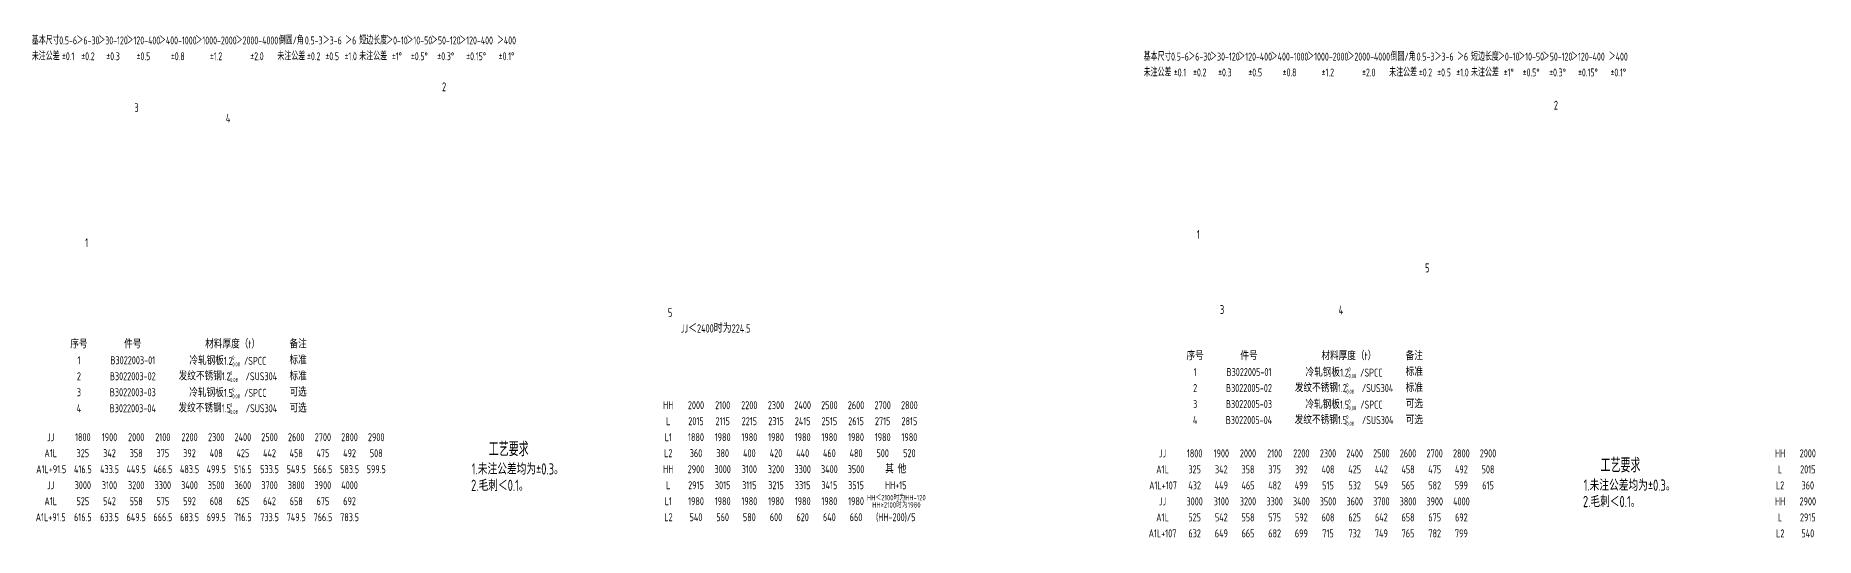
# Model space of a CAD drawing. Header units: inches. Extents: x 14216 to 120088, y -28810 to 23559.
# Drawn here: x 61148 to 67154, y 18089 to 19782 of the extents above; entities that cross this region are included whole.
import ezdxf
from ezdxf.enums import TextEntityAlignment as Align

# ---------------------------------------------------------------- set-up
doc = ezdxf.new("R2010")
doc.units = ezdxf.units.IN
doc.header["$LTSCALE"] = 0.3
doc.header["$MEASUREMENT"] = 0
doc.layers.add('2', color=2, linetype='Continuous')
doc.layers.add('2细实线', color=2, linetype='Continuous')
doc.layers.add('粗实线', color=7, linetype='Continuous', lineweight=30)
doc.styles.add('HZ', font='isocp2.shx', dxfattribs={"width": 0.7, "bigfont": 'hztxt.shx'})

msp = doc.modelspace()

# ---------------------------------------------------------------- texts
at = {"layer": '2', "color": 4, "style": 'HZ', "width": 0.7}
for s, p in [('2', (62519.8, 19594)), ('3', (61481.6, 19523.8)), ('4', (61790.2, 19488.4)), ('2', (66271.4, 19532.1)), ('1', (61315.4, 19068.2)), ('1', (65067, 19096)), ('5', (65836.6, 18983.1)), ('5', (63281.8, 18832.1)), ('3', (65144.7, 18842.4)), ('4', (65545.4, 18840.9))]:
    msp.add_text(s, height=30, dxfattribs=at).set_placement(p)
at = {"layer": '2', "color": 6, "style": 'HZ', "width": 0.8}
msp.add_text('JJ＜2400时为224.5', height=28, dxfattribs=at).set_placement((63442.9, 18793.7), align=Align.MIDDLE_CENTER)
at = {"layer": '2', "style": 'HZ', "width": 0.8}
for s, height, p in [('序号', 27, (61294.6, 18740.4)), ('件号', 27, (61476.3, 18740.4)), ('材料厚度（t）', 27, (61813.1, 18740.4)), ('备注', 27, (62034.2, 18740.4)), ('1', 27, (61294.6, 18686.4)), ('B3022003-01', 27, (61476.3, 18686.4)), ('冷轧钢板1.2   /SPCC', 27, (61797, 18684.4)), ('标准', 27, (62034.2, 18686.4)), ('序号', 27, (65060.9, 18700.6)), ('件号', 27, (65242.6, 18700.6)), ('材料厚度（t）', 27, (65579.5, 18700.6)), ('备注', 27, (65800.5, 18700.6)), ('2', 27, (61294.6, 18632.4)), ('B3022003-02', 27, (61476.3, 18632.4)), ('发纹不锈钢1.2    /SUS304 ', 27, (61803.5, 18632.4)), ('标准', 27, (62034.2, 18632.4)), ('1', 27, (65060.9, 18646.6)), ('B3022005-01', 27, (65242.6, 18646.6)), ('冷轧钢板1.2   /SPCC', 27, (65563.3, 18644.6)), ('标准', 27, (65800.5, 18646.6)), ('3', 27, (61294.6, 18578.4)), ('B3022003-03', 27, (61476.3, 18578.4)), ('冷轧钢板1.5   /SPCC', 27, (61797, 18576.4)), ('可选', 27, (62034.2, 18578.4)), ('2', 27, (65060.9, 18592.6)), ('B3022005-02', 27, (65242.6, 18592.6)), ('发纹不锈钢1.2    /SUS304 ', 27, (65569.8, 18592.6)), ('标准', 27, (65800.5, 18592.6)), ('4', 27, (61294.6, 18524.4)), ('B3022003-04', 27, (61476.3, 18524.4)), ('发纹不锈钢1.5    /SUS304 ', 27, (61803.5, 18524.4)), ('可选', 27, (62034.2, 18524.4)), ('4', 27, (65060.9, 18484.6)), ('3', 27, (65060.9, 18538.6)), ('B3022005-04', 27, (65242.6, 18484.6)), ('B3022005-03', 27, (65242.6, 18538.6)), ('发纹不锈钢1.5    /SUS304 ', 27, (65569.8, 18484.6)), ('冷轧钢板1.5   /SPCC', 27, (65563.3, 18536.6)), ('可选', 27, (65800.5, 18538.6)), ('可选', 27, (65800.5, 18484.6)), ('HH＜2100时为HH-120', 18.225, (64053, 18222.6)), ('HH≥2100时为1980', 18.225, (64053, 18198.2))]:
    msp.add_text(s, height=height, dxfattribs=at).set_placement(p, align=Align.MIDDLE_CENTER)
at = {"layer": '2', "color": 6, "style": 'HZ', "width": 0.75}
for s, p in [('1.未注公差均为±0.3。', (62620.1, 18300.7)), ('2.毛刺＜0.1。', (62617.9, 18245.3)), ('1.未注公差均为±0.3。', (66371.7, 18246)), ('2.毛刺＜0.1。', (66369.5, 18190.6))]:
    msp.add_text(s, height=38, dxfattribs=at).set_placement(p)
at = {"layer": '2', "char_height": 13.73, "attachment_point": 1, "style": 'HZ'}
for insert in [(61805.1, 18702.3), (61797.8, 18649.9), (65571.4, 18662.5), (61805.1, 18594.3), (65564.2, 18610), (61797.8, 18541.9), (65564.2, 18502), (65571.4, 18554.5)]:
    msp.add_mtext(' 0\\P-0.08', dxfattribs=dict(at, insert=insert))
at = {"layer": '2细实线', "linetype": 'ByBlock', "style": 'HZ', "width": 0.65}
for s, p in [('基本尺寸', (61182.5, 19765.7)), ('0.5-6', (61258.2, 19765.7)), ('＞6-30', (61325, 19765.7)), ('＞30-120', (61409.7, 19765.7)), ('＞120-400', (61512.1, 19765.7)), ('＞400-1000', (61628, 19765.7)), ('＞1000-2000', (61757.2, 19765.7)), ('＞2000-4000', (61895.3, 19765.7)), ('倒圆/角', (62011.1, 19765.7)), ('0.5-3', (62086.8, 19765.7)), ('＞3-6', (62149.2, 19765.7)), ('＞6', (62211.6, 19765.7)), ('短边长度', (62287.3, 19765.7)), ('＞0-10', (62367.5, 19765.7)), ('＞10-50', (62443.2, 19765.7)), ('＞50-120', (62532.3, 19765.7)), ('＞120-400', (62634.8, 19765.7)), ('＞400', (62737.3, 19765.7)), ('未注公差', (61182.5, 19712.2)), ('%%p0.1', (61258.2, 19712.2)), ('%%p0.2', (61325, 19712.2)), ('%%p0.3', (61409.7, 19712.2)), ('%%p0.5', (61512.1, 19712.2)), ('%%p0.8', (61628, 19712.2)), ('%%p1.2', (61757.2, 19712.2)), ('%%p2.0', (61895.3, 19712.2)), ('未注公差', (62011.1, 19712.2)), ('%%p0.2', (62086.8, 19712.2)), ('%%p0.5', (62149.2, 19712.2)), ('%%p1.0', (62211.6, 19712.2)), ('未注公差', (62287.3, 19712.2)), ('%%p1%%d', (62367.5, 19712.2)), ('%%p0.5%%d', (62443.2, 19712.2)), ('%%p0.3%%d', (62532.3, 19712.2)), ('%%p0.15%%d', (62634.8, 19712.2)), ('%%p0.1%%d', (62737.3, 19712.2)), ('基本尺寸', (64934.1, 19711)), ('0.5-6', (65009.8, 19711)), ('＞6-30', (65076.6, 19711)), ('＞30-120', (65161.3, 19711)), ('＞120-400', (65263.7, 19711)), ('＞400-1000', (65379.6, 19711)), ('＞1000-2000', (65508.7, 19711)), ('＞2000-4000', (65646.9, 19711)), ('倒圆/角', (65762.7, 19711)), ('0.5-3', (65838.4, 19711)), ('＞3-6', (65900.8, 19711)), ('＞6', (65963.2, 19711)), ('短边长度', (66038.9, 19711)), ('＞0-10', (66119.1, 19711)), ('＞10-50', (66194.8, 19711)), ('＞50-120', (66283.9, 19711)), ('＞120-400', (66386.4, 19711)), ('＞400', (66488.8, 19711)), ('未注公差', (64934.1, 19657.6)), ('%%p0.1', (65009.8, 19657.6)), ('%%p0.2', (65076.6, 19657.6)), ('%%p0.3', (65161.3, 19657.6)), ('%%p0.5', (65263.7, 19657.6)), ('%%p0.8', (65379.6, 19657.6)), ('%%p1.2', (65508.7, 19657.6)), ('%%p2.0', (65646.9, 19657.6)), ('未注公差', (65762.7, 19657.6)), ('%%p0.2', (65838.4, 19657.6)), ('%%p0.5', (65900.8, 19657.6)), ('%%p1.0', (65963.2, 19657.6)), ('未注公差', (66038.9, 19657.6)), ('%%p1%%d', (66119.1, 19657.6)), ('%%p0.5%%d', (66194.8, 19657.6)), ('%%p0.3%%d', (66283.9, 19657.6)), ('%%p0.15%%d', (66386.4, 19657.6)), ('%%p0.1%%d', (66488.8, 19657.6))]:
    msp.add_text(s, height=26.73, dxfattribs=at).set_placement(p, align=Align.MIDDLE_CENTER)
at = {"layer": '2细实线', "style": 'HZ', "width": 0.8}
for s, p in [('HH', (63283.2, 18534.8)), ('2000', (63376.7, 18534.8)), ('2100', (63466.7, 18534.8)), ('2200', (63556.7, 18534.8)), ('2300', (63646.7, 18534.8)), ('2400', (63736.7, 18534.8)), ('2500', (63826.7, 18534.8)), ('2600', (63916.7, 18534.8)), ('2700', (64006.7, 18534.8)), ('2800', (64096.7, 18534.8)), ('JJ', (61199.3, 18426.8)), ('1800', (61307.7, 18426.8)), ('1900', (61397.7, 18426.8)), ('2000', (61487.7, 18426.8)), ('2100', (61577.7, 18426.8)), ('2200', (61667.7, 18426.8)), ('2300', (61757.7, 18426.8)), ('2400', (61847.7, 18426.8)), ('2500', (61937.7, 18426.8)), ('2600', (62027.7, 18426.8)), ('2700', (62117.7, 18426.8)), ('2800', (62207.7, 18426.8)), ('2900', (62297.7, 18426.8)), ('L1', (63283.2, 18426.8)), ('L', (63283.2, 18480.8)), ('1880', (63376.7, 18426.8)), ('2015', (63376.7, 18480.8)), ('1980', (63466.7, 18426.8)), ('2115', (63466.7, 18480.8)), ('1980', (63556.7, 18426.8)), ('2215', (63556.7, 18480.8)), ('1980', (63646.7, 18426.8)), ('2315', (63646.7, 18480.8)), ('1980', (63736.7, 18426.8)), ('2415', (63736.7, 18480.8)), ('1980', (63826.7, 18426.8)), ('2515', (63826.7, 18480.8)), ('1980', (63916.7, 18426.8)), ('2615', (63916.7, 18480.8)), ('1980', (64006.7, 18426.8)), ('2715', (64006.7, 18480.8)), ('1980', (64096.7, 18426.8)), ('2815', (64096.7, 18480.8)), ('A1L', (61199.3, 18372.8)), ('325', (61307.7, 18372.8)), ('342', (61397.7, 18372.8)), ('358', (61487.7, 18372.8)), ('375', (61577.7, 18372.8)), ('392', (61667.7, 18372.8)), ('408', (61757.7, 18372.8)), ('425', (61847.7, 18372.8)), ('442', (61937.7, 18372.8)), ('458', (62027.7, 18372.8)), ('475', (62117.7, 18372.8)), ('492', (62207.7, 18372.8)), ('508', (62297.7, 18372.8)), ('L2', (63283.2, 18372.8)), ('360', (63376.7, 18372.8)), ('380', (63466.7, 18372.8)), ('400', (63556.7, 18372.8)), ('420', (63646.7, 18372.8)), ('440', (63736.7, 18372.8)), ('460', (63826.7, 18372.8)), ('480', (63916.7, 18372.8)), ('500', (64006.7, 18372.8)), ('520', (64096.7, 18372.8)), ('JJ', (64950.9, 18372.2)), ('1800', (65059.3, 18372.2)), ('1900', (65149.3, 18372.2)), ('2000', (65239.3, 18372.2)), ('2100', (65329.3, 18372.2)), ('2200', (65419.3, 18372.2)), ('2300', (65509.3, 18372.2)), ('2400', (65599.3, 18372.2)), ('2500', (65689.3, 18372.2)), ('2600', (65779.3, 18372.2)), ('2700', (65869.3, 18372.2)), ('2800', (65959.3, 18372.2)), ('2900', (66049.3, 18372.2)), ('HH', (67034.8, 18372.2)), ('2000', (67128.3, 18372.2)), ('A1L+91.5', (61201, 18318.7)), ('416.5', (61307.7, 18318.8)), ('433.5', (61397.7, 18318.8)), ('449.5', (61487.7, 18318.8)), ('466.5', (61577.7, 18318.8)), ('483.5', (61667.7, 18318.8)), ('499.5', (61757.7, 18318.8)), ('516.5', (61847.7, 18318.8)), ('533.5', (61937.7, 18318.8)), ('549.5', (62027.7, 18318.8)), ('566.5', (62117.7, 18318.8)), ('583.5', (62207.7, 18318.8)), ('599.5', (62297.7, 18318.8)), ('HH', (63283.2, 18318.8)), ('2900', (63376.7, 18318.8)), ('3000', (63466.7, 18318.8)), ('3100', (63556.7, 18318.8)), ('3200', (63646.7, 18318.8)), ('3300', (63736.7, 18318.8)), ('3400', (63826.7, 18318.8)), ('3500', (63916.7, 18318.8)), ('其 他', (64050.7, 18318.8)), ('A1L', (64950.9, 18318.2)), ('325', (65059.3, 18318.2)), ('342', (65149.3, 18318.2)), ('358', (65239.3, 18318.2)), ('375', (65329.3, 18318.2)), ('392', (65419.3, 18318.2)), ('408', (65509.3, 18318.2)), ('425', (65599.3, 18318.2)), ('442', (65689.3, 18318.2)), ('458', (65779.3, 18318.2)), ('475', (65869.3, 18318.2)), ('492', (65959.3, 18318.2)), ('508', (66049.3, 18318.2)), ('L', (67034.8, 18318.2)), ('2015', (67128.3, 18318.2)), ('JJ', (61199.3, 18264.8)), ('3000', (61307.7, 18264.8)), ('3100', (61397.7, 18264.8)), ('3200', (61487.7, 18264.8)), ('3300', (61577.7, 18264.8)), ('3400', (61667.7, 18264.8)), ('3500', (61757.7, 18264.8)), ('3600', (61847.7, 18264.8)), ('3700', (61937.7, 18264.8)), ('3800', (62027.7, 18264.8)), ('3900', (62117.7, 18264.8)), ('4000', (62207.7, 18264.8)), ('L', (63283.2, 18264.8)), ('2915', (63376.7, 18264.8)), ('3015', (63466.7, 18264.8)), ('3115', (63556.7, 18264.8)), ('3215', (63646.7, 18264.8)), ('3315', (63736.7, 18264.8)), ('3415', (63826.7, 18264.8)), ('3515', (63916.7, 18264.8)), ('HH+15', (64050.7, 18264.8)), ('A1L+107', (64952.6, 18264)), ('432', (65059.3, 18264.2)), ('449', (65149.3, 18264.2)), ('465', (65239.3, 18264.2)), ('482', (65329.3, 18264.2)), ('499', (65419.3, 18264.2)), ('515', (65509.3, 18264.2)), ('532', (65599.3, 18264.2)), ('549', (65689.3, 18264.2)), ('565', (65779.3, 18264.2)), ('582', (65869.3, 18264.2)), ('599', (65959.3, 18264.2)), ('615', (66049.3, 18264.2)), ('L2', (67034.8, 18264.2)), ('360', (67128.3, 18264.2)), ('A1L', (61199.3, 18210.8)), ('525', (61307.7, 18210.8)), ('542', (61397.7, 18210.8)), ('558', (61487.7, 18210.8)), ('575', (61577.7, 18210.8)), ('592', (61667.7, 18210.8)), ('608', (61757.7, 18210.8)), ('625', (61847.7, 18210.8)), ('642', (61937.7, 18210.8)), ('658', (62027.7, 18210.8)), ('675', (62117.7, 18210.8)), ('692', (62207.7, 18210.8)), ('L1', (63283.2, 18210.8)), ('1980', (63376.7, 18210.8)), ('1980', (63466.7, 18210.8)), ('1980', (63556.7, 18210.8)), ('1980', (63646.7, 18210.8)), ('1980', (63736.7, 18210.8)), ('1980', (63826.7, 18210.8)), ('1980', (63916.7, 18210.8)), ('JJ', (64950.9, 18210.2)), ('3000', (65059.3, 18210.2)), ('3100', (65149.3, 18210.2)), ('3200', (65239.3, 18210.2)), ('3300', (65329.3, 18210.2)), ('3400', (65419.3, 18210.2)), ('3500', (65509.3, 18210.2)), ('3600', (65599.3, 18210.2)), ('3700', (65689.3, 18210.2)), ('3800', (65779.3, 18210.2)), ('3900', (65869.3, 18210.2)), ('4000', (65959.3, 18210.2)), ('HH', (67034.8, 18210.2)), ('2900', (67128.3, 18210.2)), ('A1L+91.5', (61199.3, 18156.8)), ('616.5', (61307.7, 18156.8)), ('633.5', (61397.7, 18156.8)), ('649.5', (61487.7, 18156.8)), ('666.5', (61577.7, 18156.8)), ('683.5', (61667.7, 18156.8)), ('699.5', (61757.7, 18156.8)), ('716.5', (61847.7, 18156.8)), ('733.5', (61937.7, 18156.8)), ('749.5', (62027.7, 18156.8)), ('766.5', (62117.7, 18156.8)), ('783.5', (62207.7, 18156.8)), ('L2 ', (63290.1, 18156.8)), ('540', (63376.7, 18156.8)), ('560', (63466.7, 18156.8)), ('580', (63556.7, 18156.8)), ('600', (63646.7, 18156.8)), ('620', (63736.7, 18156.8)), ('640', (63826.7, 18156.8)), ('660', (63916.7, 18156.8)), ('(HH-200)/5', (64050.7, 18156.8)), ('A1L', (64950.9, 18156.2)), ('525', (65059.3, 18156.2)), ('542', (65149.3, 18156.2)), ('558', (65239.3, 18156.2)), ('575', (65329.3, 18156.2)), ('592', (65419.3, 18156.2)), ('608', (65509.3, 18156.2)), ('625', (65599.3, 18156.2)), ('642', (65689.3, 18156.2)), ('658', (65779.3, 18156.2)), ('675', (65869.3, 18156.2)), ('692', (65959.3, 18156.2)), ('L', (67034.8, 18156.2)), ('2915', (67128.3, 18156.2)), ('A1L+107', (64950.9, 18102.2)), ('632', (65059.3, 18102.2)), ('649', (65149.3, 18102.2)), ('665', (65239.3, 18102.2)), ('682', (65329.3, 18102.2)), ('699', (65419.3, 18102.2)), ('715', (65509.3, 18102.2)), ('732', (65599.3, 18102.2)), ('749', (65689.3, 18102.2)), ('765', (65779.3, 18102.2)), ('782', (65869.3, 18102.2)), ('799', (65959.3, 18102.2)), ('L2 ', (67041.7, 18102.2)), ('540', (67128.3, 18102.2))]:
    msp.add_text(s, height=27, dxfattribs=at).set_placement(p, align=Align.MIDDLE_CENTER)
at = {"layer": '粗实线', "color": 3, "linetype": 'Continuous', "lineweight": -3, "style": 'HZ', "width": 0.7}
for p in [(62677.5, 18362.6), (66429.1, 18307.9)]:
    msp.add_text('工艺要求', height=48, dxfattribs=at).set_placement(p)

doc.saveas('drawing.dxf')
